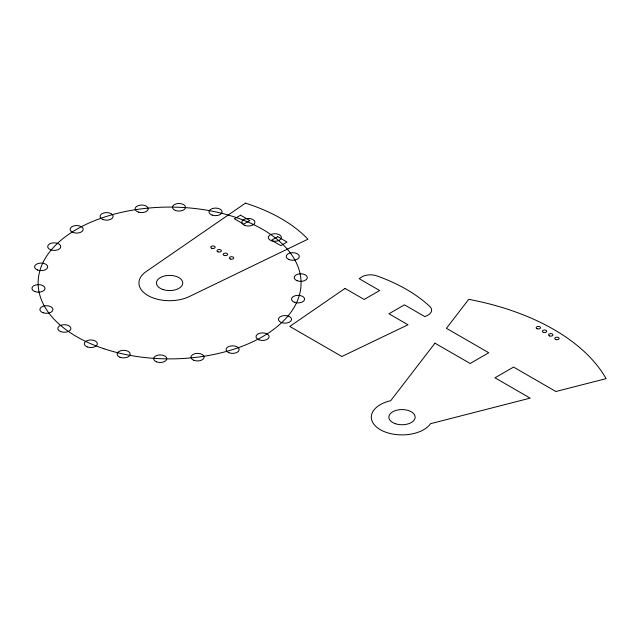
<?xml version="1.0" encoding="UTF-8"?>
<svg xmlns="http://www.w3.org/2000/svg" width="638" height="638" viewBox="0 0 638 638"><rect width="100%" height="100%" fill="white"/><g stroke="black" fill="none" stroke-linecap="round" stroke-linejoin="round"><path stroke-width="0.96" d="M434.98 343.18L390.703 400.704A30.672 17.712 0 0 0 380.312 429.693A30.672 17.712 0 0 0 430.522 423.696L530.154 398.128L494.968 377.808L513.558 367.073L555.897 391.517L606.1 378.637A214.727 123.971 0 0 0 468.739 299.334L446.425 328.315L488.772 352.758L470.174 363.493L434.98 343.18M245.463 203.131L146.086 271.621A30.672 17.712 0 0 0 147.912 295.514A30.672 17.712 0 0 0 189.303 296.566L307.923 239.194A157.761 91.082 0 0 0 245.463 203.131M345.03 288.424L289.788 326.441L341.856 356.498L407.993 324.774L388.949 313.784L404.444 304.836L424.916 316.663L427.34 315.499A12.05 6.954 0 0 0 429.86 306.519A162.14 93.611 0 0 0 376.747 275.855A12.05 6.954 0 0 0 361.196 277.307L359.17 278.702L379.658 290.529L364.162 299.469L345.03 288.424M240.542 215.197L234.345 218.778L243.644 224.145L249.841 220.565L240.542 215.197M277.729 236.666L271.533 240.247L280.832 245.614L287.028 242.033L277.729 236.666M395.432 423.736A13.143 7.592 0 0 0 415.155 417.164A13.143 7.592 0 0 0 395.432 410.593A13.143 7.592 0 0 0 395.432 423.736M103.874 348.723A131.468 75.898 0 0 0 301.072 282.993A131.468 75.898 0 0 0 103.874 217.255A131.468 75.898 0 0 0 103.874 348.723M102.917 219.52A6.571 3.796 0 0 0 113.157 216.641A6.571 3.796 0 0 0 103.731 212.956A6.571 3.796 0 0 0 102.917 219.52M138.374 212.111A6.571 3.796 0 0 0 148.231 208.825A6.571 3.796 0 0 0 138.374 205.54A6.571 3.796 0 0 0 138.374 212.111M175.298 210.428A6.571 3.796 0 0 0 185.538 207.557A6.571 3.796 0 0 0 176.112 203.873A6.571 3.796 0 0 0 175.298 210.428M212.263 215.166A6.571 3.796 0 0 0 222.12 211.872A6.571 3.796 0 0 0 212.263 208.586A6.571 3.796 0 0 0 212.263 215.166M245.104 225.517A6.571 3.796 0 0 0 254.961 222.231A6.571 3.796 0 0 0 245.104 218.946A6.571 3.796 0 0 0 245.104 225.517M271.565 240.789A6.571 3.796 0 0 0 281.422 237.503A6.571 3.796 0 0 0 271.565 234.218A6.571 3.796 0 0 0 271.565 240.789M289.094 259.61A6.571 3.796 0 0 0 299.334 256.739A6.571 3.796 0 0 0 289.907 253.055A6.571 3.796 0 0 0 289.094 259.61M297.053 280.72A6.571 3.796 0 0 0 307.293 277.849A6.571 3.796 0 0 0 297.866 274.165A6.571 3.796 0 0 0 297.053 280.72M294.381 302.268A6.571 3.796 0 0 0 304.621 299.397A6.571 3.796 0 0 0 295.195 295.713A6.571 3.796 0 0 0 294.381 302.268M281.302 322.509A6.571 3.796 0 0 0 291.542 319.638A6.571 3.796 0 0 0 282.116 315.954A6.571 3.796 0 0 0 281.302 322.509M258.876 339.807A6.571 3.796 0 0 0 269.124 336.928A6.571 3.796 0 0 0 259.69 333.243A6.571 3.796 0 0 0 258.876 339.807M228.922 352.75A6.571 3.796 0 0 0 239.162 349.879A6.571 3.796 0 0 0 229.736 346.195A6.571 3.796 0 0 0 228.922 352.75M193.864 360.303A6.571 3.796 0 0 0 204.104 357.432A6.571 3.796 0 0 0 194.678 353.747A6.571 3.796 0 0 0 193.864 360.303M156.541 361.842A6.571 3.796 0 0 0 166.781 358.971A6.571 3.796 0 0 0 157.355 355.286A6.571 3.796 0 0 0 156.541 361.842M119.976 357.248A6.571 3.796 0 0 0 130.216 354.377A6.571 3.796 0 0 0 120.789 350.693A6.571 3.796 0 0 0 119.976 357.248M87.135 346.897A6.571 3.796 0 0 0 97.375 344.026A6.571 3.796 0 0 0 87.948 340.341A6.571 3.796 0 0 0 87.135 346.897M60.674 331.616A6.571 3.796 0 0 0 70.914 328.745A6.571 3.796 0 0 0 61.487 325.061A6.571 3.796 0 0 0 60.674 331.616M43.137 312.803A6.571 3.796 0 0 0 53.002 309.518A6.571 3.796 0 0 0 43.137 306.232A6.571 3.796 0 0 0 43.137 312.803M34.787 291.55A6.571 3.796 0 0 0 45.027 288.679A6.571 3.796 0 0 0 35.6 284.995A6.571 3.796 0 0 0 34.787 291.55M37.459 270.002A6.571 3.796 0 0 0 47.698 267.131A6.571 3.796 0 0 0 38.272 263.446A6.571 3.796 0 0 0 37.459 270.002M50.538 249.761A6.571 3.796 0 0 0 60.777 246.882A6.571 3.796 0 0 0 51.351 243.198A6.571 3.796 0 0 0 50.538 249.761M72.963 232.463A6.571 3.796 0 0 0 83.203 229.592A6.571 3.796 0 0 0 73.769 225.908A6.571 3.796 0 0 0 72.963 232.463M163.033 289.564A13.143 7.592 0 0 0 182.747 282.993A13.143 7.592 0 0 0 163.033 276.413A13.143 7.592 0 0 0 163.033 289.564M555.842 339.544A2.193 1.268 0 0 0 559.127 338.451A2.193 1.268 0 0 0 555.842 337.35A2.193 1.268 0 0 0 555.842 339.544M549.645 335.971A2.193 1.268 0 0 0 552.931 334.87A2.193 1.268 0 0 0 549.645 333.778A2.193 1.268 0 0 0 549.645 335.971M537.116 328.761A2.193 1.268 0 0 0 540.53 327.804A2.193 1.268 0 0 0 537.387 326.576A2.193 1.268 0 0 0 537.116 328.761M543.448 332.39A2.193 1.268 0 0 0 546.734 331.297A2.193 1.268 0 0 0 543.448 330.197A2.193 1.268 0 0 0 543.448 332.39M218.084 251.882A2.193 1.268 0 0 0 221.378 250.79A2.193 1.268 0 0 0 218.084 249.689A2.193 1.268 0 0 0 218.084 251.882M211.76 248.262A2.193 1.268 0 0 0 215.173 247.305A2.193 1.268 0 0 0 212.031 246.077A2.193 1.268 0 0 0 211.76 248.262M224.281 255.463A2.193 1.268 0 0 0 227.575 254.363A2.193 1.268 0 0 0 224.281 253.27A2.193 1.268 0 0 0 224.281 255.463M230.35 258.996A2.193 1.268 0 0 0 233.763 258.031A2.193 1.268 0 0 0 230.621 256.803A2.193 1.268 0 0 0 230.35 258.996"/></g></svg>
